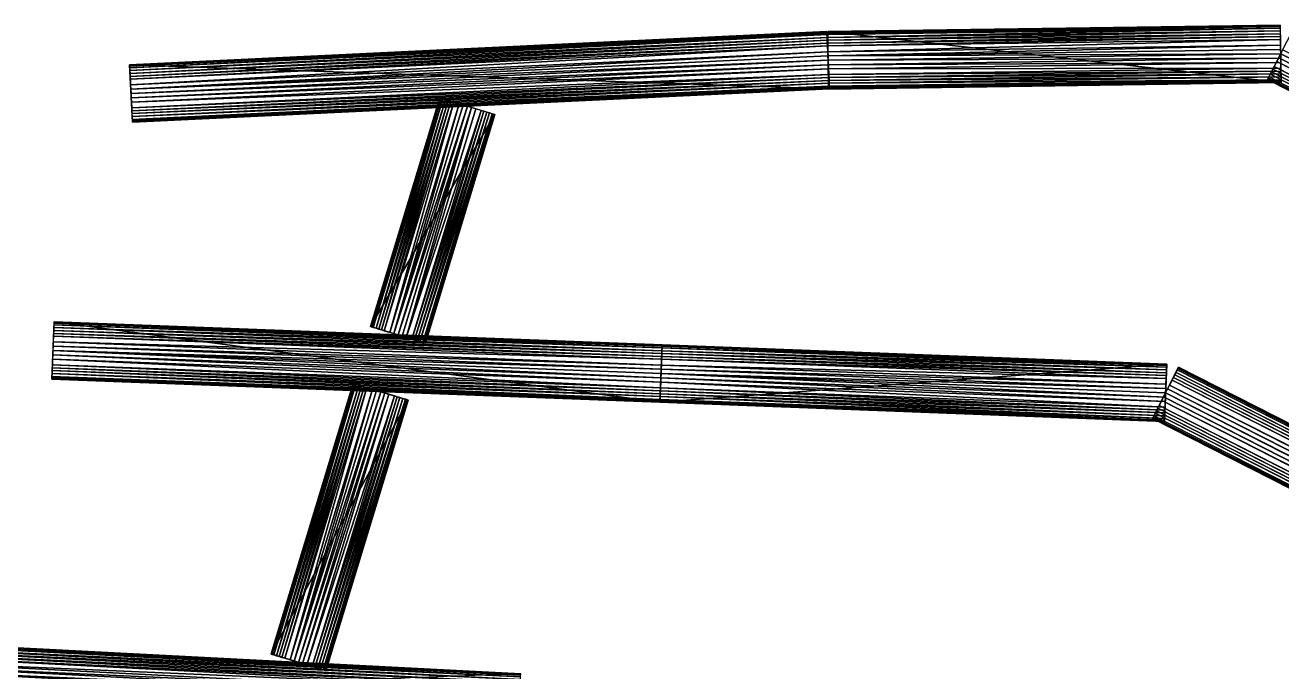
# Model space of a CAD drawing. Header units: metres. Extents: x 13603 to 14134, y -24468 to -24240.
# Drawn here: x 13689.4 to 13816.4, y -24305 to -24239.7 of the extents above; entities that cross this region are included whole.
import ezdxf

# ---------------------------------------------------------------- set-up
doc = ezdxf.new("R2010")
doc.units = ezdxf.units.M

msp = doc.modelspace()

# ---------------------------------------------------------------- linework, layer by layer
at = {"layer": 'L1_L2_201308_VentDevel'}
for points in [[(13699.9863, -24243.6758, 1125.5931), (13770.4258, -24240.3184, 1123.9985), (13699.9863, -24243.6758, 1122.232)], [(13699.9863, -24243.6758, 1125.5931), (13770.4258, -24240.3184, 1127.3596), (13770.4258, -24240.3184, 1123.9985)], [(13699.9863, -24243.6758, 1122.232), (13770.4258, -24240.3184, 1123.9985), (13770.7012, -24246.1113, 1123.9985)], [(13699.9863, -24243.6816, 1125.8731), (13770.4258, -24240.3184, 1127.3596), (13699.9863, -24243.6758, 1125.5931)], [(13699.9863, -24243.6816, 1125.8731), (13770.4258, -24240.3242, 1127.6396), (13770.4258, -24240.3184, 1127.3596)], [(13699.9883, -24243.7344, 1126.4333), (13770.4258, -24240.3242, 1127.6396), (13699.9863, -24243.6816, 1125.8731)], [(13699.9883, -24243.7344, 1126.4333), (13770.4277, -24240.377, 1128.1998), (13770.4258, -24240.3242, 1127.6396)], [(13699.9922, -24243.8145, 1126.7134), (13770.4277, -24240.377, 1128.1998), (13699.9883, -24243.7344, 1126.4333)], [(13699.9922, -24243.8145, 1126.7134), (13770.4316, -24240.457, 1128.4799), (13770.4277, -24240.377, 1128.1998)], [(13770.5225, -24240.3145, 1127.3591), (13816.2549, -24239.6602, 1124.9132), (13770.5225, -24240.3145, 1123.9985)], [(13770.5225, -24240.3145, 1127.3591), (13816.2549, -24239.6602, 1128.2739), (13816.2549, -24239.6602, 1124.9132)], [(13770.5225, -24240.3145, 1123.9985), (13816.2549, -24239.6602, 1124.9132), (13816.3369, -24245.4609, 1124.9132)], [(13770.5225, -24240.3203, 1127.6392), (13816.2549, -24239.6602, 1128.2739), (13770.5225, -24240.3145, 1127.3591)], [(13770.5225, -24240.3203, 1127.6392), (13816.2549, -24239.666, 1128.554), (13816.2549, -24239.6602, 1128.2739)], [(13770.5225, -24240.373, 1128.1993), (13816.2549, -24239.666, 1128.554), (13770.5225, -24240.3203, 1127.6392)], [(13770.5225, -24240.373, 1128.1993), (13816.2549, -24239.7188, 1129.1141), (13816.2549, -24239.666, 1128.554)], [(13770.5244, -24240.4551, 1128.4794), (13816.2549, -24239.7188, 1129.1141), (13770.5225, -24240.373, 1128.1993)], [(13770.5225, -24240.3145, 1123.9985), (13816.3369, -24245.4609, 1124.9132), (13770.6045, -24246.1152, 1123.9985)], [(13770.5244, -24240.4551, 1128.4794), (13816.2568, -24239.8008, 1129.3941), (13816.2549, -24239.7188, 1129.1141)], [(13770.5264, -24240.6055, 1128.7594), (13816.2568, -24239.8008, 1129.3941), (13770.5244, -24240.4551, 1128.4794)], [(13770.5264, -24240.6055, 1128.7594), (13816.2588, -24239.9512, 1129.6741), (13816.2568, -24239.8008, 1129.3941)], [(13770.5303, -24240.8945, 1129.0395), (13816.2588, -24239.9512, 1129.6741), (13770.5264, -24240.6055, 1128.7594)], [(13770.5303, -24240.8945, 1129.0395), (13816.2627, -24240.2402, 1129.9542), (13816.2588, -24239.9512, 1129.6741)], [(13770.5342, -24241.1855, 1129.1963), (13816.2627, -24240.2402, 1129.9542), (13770.5303, -24240.8945, 1129.0395)], [(13770.5342, -24241.1855, 1129.1963), (13816.2666, -24240.5312, 1130.111), (13816.2627, -24240.2402, 1129.9542)], [(13817.6104, -24239.9746, 1124.9132), (14074.375, -24370.5156, 1134.5146), (13814.9814, -24245.1465, 1124.9132)], [(13700, -24243.9648, 1126.9935), (13770.4316, -24240.457, 1128.4799), (13699.9922, -24243.8145, 1126.7134)], [(13700, -24243.9648, 1126.9935), (13770.4395, -24240.6074, 1128.7599), (13770.4316, -24240.457, 1128.4799)], [(13700.0137, -24244.2559, 1127.2736), (13770.4395, -24240.6074, 1128.7599), (13700, -24243.9648, 1126.9935)], [(13700.0137, -24244.2559, 1127.2736), (13770.4531, -24240.8984, 1129.04), (13770.4395, -24240.6074, 1128.7599)], [(13700.0273, -24244.5449, 1127.4304), (13770.4531, -24240.8984, 1129.04), (13700.0137, -24244.2559, 1127.2736)], [(13700.0273, -24244.5449, 1127.4304), (13770.4668, -24241.1875, 1129.1969), (13770.4531, -24240.8984, 1129.04)], [(13700.041, -24244.834, 1127.5536), (13770.4668, -24241.1875, 1129.1969), (13700.0273, -24244.5449, 1127.4304)], [(13700.041, -24244.834, 1127.5536), (13770.4805, -24241.4766, 1129.3201), (13770.4668, -24241.1875, 1129.1969)], [(13700.0547, -24245.123, 1127.6433), (13770.4805, -24241.4766, 1129.3201), (13700.041, -24244.834, 1127.5536)], [(13700.0547, -24245.123, 1127.6433), (13770.4941, -24241.7656, 1129.4098), (13770.4805, -24241.4766, 1129.3201)], [(13770.5391, -24241.4746, 1129.3195), (13816.2666, -24240.5312, 1130.111), (13770.5342, -24241.1855, 1129.1963)], [(13770.5391, -24241.4746, 1129.3195), (13816.2715, -24240.8203, 1130.2343), (13816.2666, -24240.5312, 1130.111)], [(13770.543, -24241.7656, 1129.4092), (13816.2715, -24240.8203, 1130.2343), (13770.5391, -24241.4746, 1129.3195)], [(13770.543, -24241.7656, 1129.4092), (13816.2754, -24241.1113, 1130.3239), (13816.2715, -24240.8203, 1130.2343)], [(13770.5508, -24242.3457, 1129.538), (13816.2754, -24241.1113, 1130.3239), (13770.543, -24241.7656, 1129.4092)], [(13770.5508, -24242.3457, 1129.538), (13816.2832, -24241.6914, 1130.4527), (13816.2754, -24241.1113, 1130.3239)], [(13770.5576, -24242.7734, 1129.5828), (13816.2832, -24241.6914, 1130.4527), (13770.5508, -24242.3457, 1129.538)], [(13770.5576, -24242.7734, 1129.5828), (13816.29, -24242.1191, 1130.4975), (13816.2832, -24241.6914, 1130.4527)], [(13700.083, -24245.7031, 1127.7722), (13770.4941, -24241.7656, 1129.4098), (13700.0547, -24245.123, 1127.6433)], [(13700.083, -24245.7031, 1127.7722), (13770.5225, -24242.3457, 1129.5386), (13770.4941, -24241.7656, 1129.4098)], [(13700.1035, -24246.1328, 1127.817), (13770.5225, -24242.3457, 1129.5386), (13700.083, -24245.7031, 1127.7722)], [(13700.1035, -24246.1328, 1127.817), (13770.543, -24242.7754, 1129.5834), (13770.5225, -24242.3457, 1129.5386)], [(13700.1035, -24246.1328, 1127.817), (13770.5635, -24243.2148, 1129.6002), (13770.543, -24242.7754, 1129.5834)], [(13770.5576, -24242.7734, 1129.5828), (13816.2959, -24242.5605, 1130.5143), (13816.29, -24242.1191, 1130.4975)], [(13770.5635, -24243.2148, 1129.6002), (13816.2959, -24242.5605, 1130.5143), (13770.5576, -24242.7734, 1129.5828)], [(13770.5635, -24243.2148, 1129.6002), (13816.3018, -24243.002, 1130.4975), (13816.2959, -24242.5605, 1130.5143)], [(13815.9014, -24243.3359, 1130.4547), (14072.666, -24373.877, 1140.0562), (13816.0957, -24242.9531, 1130.4995)], [(13816.0957, -24242.9531, 1130.4995), (14072.8604, -24373.4941, 1140.101), (13816.2959, -24242.5605, 1130.5163)], [(13816.0957, -24242.9531, 1130.4995), (14072.666, -24373.877, 1140.0562), (14072.8604, -24373.4941, 1140.101)], [(13816.2959, -24242.5605, 1130.5163), (14073.2607, -24372.709, 1140.101), (13816.4961, -24242.168, 1130.4995)], [(13816.2959, -24242.5605, 1130.5163), (14072.8604, -24373.4941, 1140.101), (14073.0605, -24373.1016, 1140.1177)], [(13816.2959, -24242.5605, 1130.5163), (14073.0605, -24373.1016, 1140.1177), (14073.2607, -24372.709, 1140.101)], [(13699.9863, -24243.6758, 1122.232), (13770.7012, -24246.1113, 1123.9985), (13700.2617, -24249.4688, 1122.232)], [(13700.124, -24246.5723, 1127.8337), (13770.5635, -24243.2148, 1129.6002), (13700.1035, -24246.1328, 1127.817)], [(13700.124, -24246.5723, 1127.8337), (13770.584, -24243.6543, 1129.5834), (13770.5635, -24243.2148, 1129.6002)], [(13700.1445, -24247.0117, 1127.817), (13770.584, -24243.6543, 1129.5834), (13700.124, -24246.5723, 1127.8337)], [(13700.1445, -24247.0117, 1127.817), (13770.6045, -24244.084, 1129.5386), (13770.584, -24243.6543, 1129.5834)], [(13700.165, -24247.4414, 1127.7722), (13770.6045, -24244.084, 1129.5386), (13700.1445, -24247.0117, 1127.817)], [(13700.165, -24247.4414, 1127.7722), (13770.6328, -24244.6641, 1129.4098), (13770.6045, -24244.084, 1129.5386)], [(13770.5693, -24243.6562, 1129.5828), (13816.3018, -24243.002, 1130.4975), (13770.5635, -24243.2148, 1129.6002)], [(13770.5693, -24243.6562, 1129.5828), (13816.3086, -24243.4297, 1130.4527), (13816.3018, -24243.002, 1130.4975)], [(13770.5762, -24244.084, 1129.538), (13816.3086, -24243.4297, 1130.4527), (13770.5693, -24243.6562, 1129.5828)], [(13770.5762, -24244.084, 1129.538), (13816.3164, -24244.0098, 1130.3239), (13816.3086, -24243.4297, 1130.4527)], [(13770.584, -24244.6641, 1129.4092), (13816.3164, -24244.0098, 1130.3239), (13770.5762, -24244.084, 1129.538)], [(13770.584, -24244.6641, 1129.4092), (13816.3203, -24244.3008, 1130.2343), (13816.3164, -24244.0098, 1130.3239)], [(13815.376, -24244.3691, 1130.1129), (14072.1406, -24374.9102, 1139.7144), (13815.5078, -24244.1113, 1130.2361)], [(13815.5078, -24244.1113, 1130.2361), (14072.2725, -24374.6523, 1139.8376), (13815.6387, -24243.8535, 1130.3258)], [(13815.5078, -24244.1113, 1130.2361), (14072.1406, -24374.9102, 1139.7144), (14072.2725, -24374.6523, 1139.8376)], [(13815.6387, -24243.8535, 1130.3258), (14072.4033, -24374.3945, 1139.9272), (13815.9014, -24243.3359, 1130.4547)], [(13815.6387, -24243.8535, 1130.3258), (14072.2725, -24374.6523, 1139.8376), (14072.4033, -24374.3945, 1139.9272)], [(13815.9014, -24243.3359, 1130.4547), (14072.4033, -24374.3945, 1139.9272), (14072.666, -24373.877, 1140.0562)], [(13700.1934, -24248.0215, 1127.6433), (13770.6328, -24244.6641, 1129.4098), (13700.165, -24247.4414, 1127.7722)], [(13700.1934, -24248.0215, 1127.6433), (13770.6465, -24244.9531, 1129.3201), (13770.6328, -24244.6641, 1129.4098)], [(13700.207, -24248.3105, 1127.5536), (13770.6465, -24244.9531, 1129.3201), (13700.1934, -24248.0215, 1127.6433)], [(13700.207, -24248.3105, 1127.5536), (13770.6602, -24245.2422, 1129.1969), (13770.6465, -24244.9531, 1129.3201)], [(13700.2207, -24248.5996, 1127.4304), (13770.6602, -24245.2422, 1129.1969), (13700.207, -24248.3105, 1127.5536)], [(13700.2207, -24248.5996, 1127.4304), (13770.6738, -24245.5312, 1129.04), (13770.6602, -24245.2422, 1129.1969)], [(13770.5879, -24244.9551, 1129.3195), (13816.3203, -24244.3008, 1130.2343), (13770.584, -24244.6641, 1129.4092)], [(13770.5879, -24244.9551, 1129.3195), (13816.3252, -24244.5898, 1130.111), (13816.3203, -24244.3008, 1130.2343)], [(13770.5928, -24245.2441, 1129.1963), (13816.3252, -24244.5898, 1130.111), (13770.5879, -24244.9551, 1129.3195)], [(13770.5928, -24245.2441, 1129.1963), (13816.3291, -24244.8809, 1129.9542), (13816.3252, -24244.5898, 1130.111)], [(13770.5967, -24245.5352, 1129.0395), (13816.3291, -24244.8809, 1129.9542), (13770.5928, -24245.2441, 1129.1963)], [(13770.5967, -24245.5352, 1129.0395), (13816.333, -24245.1699, 1129.6741), (13816.3291, -24244.8809, 1129.9542)], [(13770.6006, -24245.8242, 1128.7594), (13816.333, -24245.1699, 1129.6741), (13770.5967, -24245.5352, 1129.0395)], [(13770.6006, -24245.8242, 1128.7594), (13816.335, -24245.3203, 1129.3941), (13816.333, -24245.1699, 1129.6741)], [(13770.6025, -24245.9746, 1128.4794), (13816.335, -24245.3203, 1129.3941), (13770.6006, -24245.8242, 1128.7594)], [(13770.6025, -24245.9746, 1128.4794), (13816.3369, -24245.4023, 1129.1141), (13816.335, -24245.3203, 1129.3941)], [(13770.6045, -24246.0566, 1128.1993), (13816.3369, -24245.4023, 1129.1141), (13770.6025, -24245.9746, 1128.4794)], [(13770.6045, -24246.0566, 1128.1993), (13816.3369, -24245.4551, 1128.554), (13816.3369, -24245.4023, 1129.1141)], [(13770.6045, -24246.1094, 1127.6392), (13816.3369, -24245.4609, 1128.2739), (13816.3369, -24245.4551, 1128.554)], [(13770.6045, -24246.1094, 1127.6392), (13816.3369, -24245.4551, 1128.554), (13770.6045, -24246.0566, 1128.1993)], [(13770.6045, -24246.1152, 1123.9985), (13816.3369, -24245.4609, 1124.9132), (13770.6045, -24246.1152, 1127.3591)], [(13770.6045, -24246.1152, 1127.3591), (13816.3369, -24245.4609, 1124.9132), (13816.3369, -24245.4609, 1128.2739)], [(13770.6045, -24246.1152, 1127.3591), (13816.3369, -24245.4609, 1128.2739), (13770.6045, -24246.1094, 1127.6392)], [(13814.9814, -24245.1465, 1128.2751), (14071.7461, -24375.6875, 1137.8765), (13814.9844, -24245.1406, 1128.5552)], [(13814.9814, -24245.1465, 1124.9132), (14074.375, -24370.5156, 1134.5146), (14071.7461, -24375.6875, 1134.5146)], [(13814.9814, -24245.1465, 1124.9132), (14071.7461, -24375.6875, 1134.5146), (13814.9814, -24245.1465, 1128.2751)], [(13814.9814, -24245.1465, 1128.2751), (14071.7461, -24375.6875, 1134.5146), (14071.7461, -24375.6875, 1137.8765)], [(13814.9844, -24245.1406, 1128.5552), (14071.749, -24375.6816, 1138.1567), (13815.0078, -24245.0938, 1129.1155)], [(13814.9844, -24245.1406, 1128.5552), (14071.7461, -24375.6875, 1137.8765), (14071.749, -24375.6816, 1138.1567)], [(13815.0078, -24245.0938, 1129.1155), (14071.7725, -24375.6348, 1138.717), (13815.0449, -24245.0215, 1129.3957)], [(13815.0078, -24245.0938, 1129.1155), (14071.749, -24375.6816, 1138.1567), (14071.7725, -24375.6348, 1138.717)], [(13815.0449, -24245.0215, 1129.3957), (14071.8096, -24375.5625, 1138.9971), (13815.1133, -24244.8867, 1129.6758)], [(13815.0449, -24245.0215, 1129.3957), (14071.7725, -24375.6348, 1138.717), (14071.8096, -24375.5625, 1138.9971)], [(13815.1133, -24244.8867, 1129.6758), (14071.8779, -24375.4277, 1139.2773), (13815.2441, -24244.6289, 1129.956)], [(13815.1133, -24244.8867, 1129.6758), (14071.8096, -24375.5625, 1138.9971), (14071.8779, -24375.4277, 1139.2773)], [(13815.2441, -24244.6289, 1129.956), (14072.0088, -24375.1699, 1139.5574), (13815.376, -24244.3691, 1130.1129)], [(13815.2441, -24244.6289, 1129.956), (14071.8779, -24375.4277, 1139.2773), (14072.0088, -24375.1699, 1139.5574)], [(13815.376, -24244.3691, 1130.1129), (14072.0088, -24375.1699, 1139.5574), (14072.1406, -24374.9102, 1139.7144)], [(13700.2344, -24248.8887, 1127.2736), (13770.6738, -24245.5312, 1129.04), (13700.2207, -24248.5996, 1127.4304)], [(13700.2344, -24248.8887, 1127.2736), (13770.6875, -24245.8223, 1128.7599), (13770.6738, -24245.5312, 1129.04)], [(13700.248, -24249.1797, 1126.9935), (13770.6875, -24245.8223, 1128.7599), (13700.2344, -24248.8887, 1127.2736)], [(13700.248, -24249.1797, 1126.9935), (13770.6953, -24245.9727, 1128.4799), (13770.6875, -24245.8223, 1128.7599)], [(13700.2559, -24249.3301, 1126.7134), (13770.6953, -24245.9727, 1128.4799), (13700.248, -24249.1797, 1126.9935)], [(13700.2559, -24249.3301, 1126.7134), (13770.6992, -24246.0527, 1128.1998), (13770.6953, -24245.9727, 1128.4799)], [(13700.2598, -24249.4102, 1126.4333), (13770.6992, -24246.0527, 1128.1998), (13700.2559, -24249.3301, 1126.7134)], [(13700.2598, -24249.4102, 1126.4333), (13770.7012, -24246.1055, 1127.6396), (13770.6992, -24246.0527, 1128.1998)], [(13700.2617, -24249.4629, 1125.8731), (13770.7012, -24246.1055, 1127.6396), (13700.2598, -24249.4102, 1126.4333)], [(13700.2617, -24249.4629, 1125.8731), (13770.7012, -24246.1113, 1127.3596), (13770.7012, -24246.1055, 1127.6396)], [(13700.2617, -24249.4688, 1122.232), (13770.7012, -24246.1113, 1123.9985), (13700.2617, -24249.4688, 1125.5931)], [(13700.2617, -24249.4688, 1125.5931), (13770.7012, -24246.1113, 1123.9985), (13770.7012, -24246.1113, 1127.3596)], [(13700.2617, -24249.4688, 1125.5931), (13770.7012, -24246.1113, 1127.3596), (13700.2617, -24249.4629, 1125.8731)], [(13724.3271, -24270.1133, 1126.2348), (13731.3447, -24247.0117, 1123.0811), (13724.3271, -24270.1133, 1122.8747)], [(13724.3271, -24270.1133, 1126.2348), (13731.3447, -24247.0117, 1126.4412), (13731.3447, -24247.0117, 1123.0811)], [(13724.3271, -24270.1133, 1122.8747), (13731.3447, -24247.0117, 1123.0811), (13736.8936, -24248.6992, 1123.0811)], [(13724.332, -24270.1152, 1126.5148), (13731.3447, -24247.0117, 1126.4412), (13724.3271, -24270.1133, 1126.2348)], [(13724.332, -24270.1152, 1126.5148), (13731.3496, -24247.0137, 1126.7213), (13731.3447, -24247.0117, 1126.4412)], [(13724.3818, -24270.1309, 1127.0748), (13731.3496, -24247.0137, 1126.7213), (13724.332, -24270.1152, 1126.5148)], [(13724.3818, -24270.1309, 1127.0748), (13731.3994, -24247.0293, 1127.2812), (13731.3496, -24247.0137, 1126.7213)], [(13724.46, -24270.1543, 1127.3549), (13731.3994, -24247.0293, 1127.2812), (13724.3818, -24270.1309, 1127.0748)], [(13724.46, -24270.1543, 1127.3549), (13731.4775, -24247.0527, 1127.5613), (13731.3994, -24247.0293, 1127.2812)], [(13724.6045, -24270.1992, 1127.6349), (13731.4775, -24247.0527, 1127.5613), (13724.46, -24270.1543, 1127.3549)], [(13724.6045, -24270.1992, 1127.6349), (13731.6221, -24247.0977, 1127.8413), (13731.4775, -24247.0527, 1127.5613)], [(13724.8818, -24270.2832, 1127.9149), (13731.6221, -24247.0977, 1127.8413), (13724.6045, -24270.1992, 1127.6349)], [(13724.8818, -24270.2832, 1127.9149), (13731.8994, -24247.1816, 1128.1213), (13731.6221, -24247.0977, 1127.8413)], [(13725.1592, -24270.3672, 1128.0717), (13731.8994, -24247.1816, 1128.1213), (13724.8818, -24270.2832, 1127.9149)], [(13725.1592, -24270.3672, 1128.0717), (13732.1768, -24247.2656, 1128.2781), (13731.8994, -24247.1816, 1128.1213)], [(13725.4365, -24270.4512, 1128.1949), (13732.1768, -24247.2656, 1128.2781), (13725.1592, -24270.3672, 1128.0717)], [(13725.4365, -24270.4512, 1128.1949), (13732.4541, -24247.3496, 1128.4013), (13732.1768, -24247.2656, 1128.2781)], [(13725.7139, -24270.5352, 1128.2845), (13732.4541, -24247.3496, 1128.4013), (13725.4365, -24270.4512, 1128.1949)], [(13725.7139, -24270.5352, 1128.2845), (13732.7314, -24247.4336, 1128.4909), (13732.4541, -24247.3496, 1128.4013)], [(13726.2695, -24270.7051, 1128.4133), (13732.7314, -24247.4336, 1128.4909), (13725.7139, -24270.5352, 1128.2845)], [(13726.2695, -24270.7051, 1128.4133), (13733.2871, -24247.6035, 1128.6197), (13732.7314, -24247.4336, 1128.4909)], [(13726.6797, -24270.8281, 1128.4581), (13733.2871, -24247.6035, 1128.6197), (13726.2695, -24270.7051, 1128.4133)], [(13726.6797, -24270.8281, 1128.4581), (13733.6973, -24247.7266, 1128.6645), (13733.2871, -24247.6035, 1128.6197)], [(13726.6797, -24270.8281, 1128.4581), (13734.1191, -24247.8555, 1128.6813), (13733.6973, -24247.7266, 1128.6645)], [(13727.1016, -24270.957, 1128.4749), (13734.1191, -24247.8555, 1128.6813), (13726.6797, -24270.8281, 1128.4581)], [(13727.1016, -24270.957, 1128.4749), (13734.541, -24247.9844, 1128.6645), (13734.1191, -24247.8555, 1128.6813)], [(13727.5234, -24271.0859, 1128.4581), (13734.541, -24247.9844, 1128.6645), (13727.1016, -24270.957, 1128.4749)], [(13727.9336, -24271.209, 1128.4133), (13734.541, -24247.9844, 1128.6645), (13727.5234, -24271.0859, 1128.4581)], [(13727.9336, -24271.209, 1128.4133), (13734.9512, -24248.1074, 1128.6197), (13734.541, -24247.9844, 1128.6645)], [(13724.3271, -24270.1133, 1122.8747), (13736.8936, -24248.6992, 1123.0811), (13729.876, -24271.8008, 1122.8747)], [(13727.9336, -24271.209, 1128.4133), (13735.5068, -24248.2773, 1128.4909), (13734.9512, -24248.1074, 1128.6197)], [(13728.4893, -24271.3789, 1128.2845), (13735.5068, -24248.2773, 1128.4909), (13727.9336, -24271.209, 1128.4133)], [(13728.4893, -24271.3789, 1128.2845), (13735.7842, -24248.3613, 1128.4013), (13735.5068, -24248.2773, 1128.4909)], [(13728.7666, -24271.4629, 1128.1949), (13735.7842, -24248.3613, 1128.4013), (13728.4893, -24271.3789, 1128.2845)], [(13728.7666, -24271.4629, 1128.1949), (13736.0615, -24248.4453, 1128.2781), (13735.7842, -24248.3613, 1128.4013)], [(13729.0439, -24271.5469, 1128.0717), (13736.0615, -24248.4453, 1128.2781), (13728.7666, -24271.4629, 1128.1949)], [(13729.0439, -24271.5469, 1128.0717), (13736.3389, -24248.5293, 1128.1213), (13736.0615, -24248.4453, 1128.2781)], [(13729.3213, -24271.6309, 1127.9149), (13736.3389, -24248.5293, 1128.1213), (13729.0439, -24271.5469, 1128.0717)], [(13729.3213, -24271.6309, 1127.9149), (13736.6162, -24248.6133, 1127.8413), (13736.3389, -24248.5293, 1128.1213)], [(13729.5986, -24271.7148, 1127.6349), (13736.6162, -24248.6133, 1127.8413), (13729.3213, -24271.6309, 1127.9149)], [(13729.5986, -24271.7148, 1127.6349), (13736.7607, -24248.6582, 1127.5613), (13736.6162, -24248.6133, 1127.8413)], [(13729.7432, -24271.7598, 1127.3549), (13736.7607, -24248.6582, 1127.5613), (13729.5986, -24271.7148, 1127.6349)], [(13729.7432, -24271.7598, 1127.3549), (13736.8389, -24248.6816, 1127.2812), (13736.7607, -24248.6582, 1127.5613)], [(13729.8213, -24271.7832, 1127.0748), (13736.8389, -24248.6816, 1127.2812), (13729.7432, -24271.7598, 1127.3549)], [(13729.8213, -24271.7832, 1127.0748), (13736.8887, -24248.6973, 1126.7213), (13736.8389, -24248.6816, 1127.2812)], [(13729.8711, -24271.7988, 1126.5148), (13736.8887, -24248.6973, 1126.7213), (13729.8213, -24271.7832, 1127.0748)], [(13729.8711, -24271.7988, 1126.5148), (13736.8936, -24248.6992, 1126.4412), (13736.8887, -24248.6973, 1126.7213)], [(13729.876, -24271.8008, 1126.2348), (13736.8936, -24248.6992, 1126.4412), (13729.8711, -24271.7988, 1126.5148)], [(13729.876, -24271.8008, 1122.8747), (13736.8936, -24248.6992, 1123.0811), (13729.876, -24271.8008, 1126.2348)], [(13729.876, -24271.8008, 1126.2348), (13736.8936, -24248.6992, 1123.0811), (13736.8936, -24248.6992, 1126.4412)], [(13692.3428, -24269.6387, 1122.055), (13753.5703, -24277.7676, 1123.5042), (13692.1221, -24275.4355, 1122.055)], [(13692.3398, -24269.6973, 1126.2562), (13753.791, -24271.9766, 1127.145), (13692.3418, -24269.6445, 1125.696)], [(13692.3418, -24269.6445, 1125.696), (13753.791, -24271.9707, 1126.8649), (13692.3428, -24269.6387, 1125.416)], [(13692.3418, -24269.6445, 1125.696), (13753.791, -24271.9766, 1127.145), (13753.791, -24271.9707, 1126.8649)], [(13692.3428, -24269.6387, 1125.416), (13753.791, -24271.9707, 1123.5042), (13692.3428, -24269.6387, 1122.055)], [(13692.3428, -24269.6387, 1125.416), (13753.791, -24271.9707, 1126.8649), (13753.791, -24271.9707, 1123.5042)], [(13692.3428, -24269.6387, 1122.055), (13753.791, -24271.9707, 1123.5042), (13753.5703, -24277.7676, 1123.5042)], [(13692.2871, -24271.0879, 1127.4661), (13753.7471, -24273.1309, 1128.8253), (13692.2988, -24270.7988, 1127.3765)], [(13692.2988, -24270.7988, 1127.3765), (13753.7578, -24272.8398, 1128.702), (13692.3096, -24270.5078, 1127.2532)], [(13692.2988, -24270.7988, 1127.3765), (13753.7471, -24273.1309, 1128.8253), (13753.7578, -24272.8398, 1128.702)], [(13692.3096, -24270.5078, 1127.2532), (13753.7686, -24272.5508, 1128.5452), (13692.3203, -24270.2188, 1127.0964)], [(13692.3096, -24270.5078, 1127.2532), (13753.7578, -24272.8398, 1128.702), (13753.7686, -24272.5508, 1128.5452)], [(13692.3203, -24270.2188, 1127.0964), (13753.7803, -24272.2617, 1128.2651), (13692.3311, -24269.9297, 1126.8163)], [(13692.3203, -24270.2188, 1127.0964), (13753.7686, -24272.5508, 1128.5452), (13753.7803, -24272.2617, 1128.2651)], [(13692.3311, -24269.9297, 1126.8163), (13753.7861, -24272.1094, 1127.9851), (13692.3369, -24269.7773, 1126.5363)], [(13692.3311, -24269.9297, 1126.8163), (13753.7803, -24272.2617, 1128.2651), (13753.7861, -24272.1094, 1127.9851)], [(13692.3369, -24269.7773, 1126.5363), (13753.7891, -24272.0293, 1127.7051), (13692.3398, -24269.6973, 1126.2562)], [(13692.3369, -24269.7773, 1126.5363), (13753.7861, -24272.1094, 1127.9851), (13753.7891, -24272.0293, 1127.7051)], [(13692.3398, -24269.6973, 1126.2562), (13753.7891, -24272.0293, 1127.7051), (13753.791, -24271.9766, 1127.145)], [(13692.2324, -24272.5371, 1127.6566), (13753.6973, -24274.4277, 1129.0885), (13692.249, -24272.0957, 1127.6398)], [(13692.249, -24272.0957, 1127.6398), (13753.7139, -24274, 1129.0437), (13692.2656, -24271.668, 1127.5949)], [(13692.249, -24272.0957, 1127.6398), (13753.6973, -24274.4277, 1129.0885), (13753.7139, -24274, 1129.0437)], [(13692.2656, -24271.668, 1127.5949), (13753.7354, -24273.4199, 1128.9149), (13692.2871, -24271.0879, 1127.4661)], [(13692.2656, -24271.668, 1127.5949), (13753.7139, -24274, 1129.0437), (13753.7354, -24273.4199, 1128.9149)], [(13692.2871, -24271.0879, 1127.4661), (13753.7354, -24273.4199, 1128.9149), (13753.7471, -24273.1309, 1128.8253)], [(13753.791, -24271.9707, 1123.5042), (13804.7783, -24273.9121, 1124.5247), (13753.5703, -24277.7676, 1123.5042)], [(13753.7803, -24272.2617, 1128.2651), (13804.7734, -24274.0508, 1129.0056), (13753.7861, -24272.1094, 1127.9851)], [(13753.7861, -24272.1094, 1127.9851), (13804.7764, -24273.9707, 1128.7256), (13753.7891, -24272.0293, 1127.7051)], [(13753.7861, -24272.1094, 1127.9851), (13804.7734, -24274.0508, 1129.0056), (13804.7764, -24273.9707, 1128.7256)], [(13753.7891, -24272.0293, 1127.7051), (13804.7783, -24273.918, 1128.1655), (13753.791, -24271.9766, 1127.145)], [(13753.7891, -24272.0293, 1127.7051), (13804.7764, -24273.9707, 1128.7256), (13804.7783, -24273.918, 1128.1655)], [(13753.791, -24271.9707, 1126.8649), (13804.7783, -24273.9121, 1124.5247), (13753.791, -24271.9707, 1123.5042)], [(13753.791, -24271.9707, 1126.8649), (13804.7783, -24273.9121, 1127.8854), (13804.7783, -24273.9121, 1124.5247)], [(13753.791, -24271.9766, 1127.145), (13804.7783, -24273.9121, 1127.8854), (13753.791, -24271.9707, 1126.8649)], [(13753.791, -24271.9766, 1127.145), (13804.7783, -24273.918, 1128.1655), (13804.7783, -24273.9121, 1127.8854)], [(13692.1777, -24273.9863, 1127.4661), (13753.626, -24276.3184, 1128.9149), (13692.1992, -24273.4062, 1127.5949)], [(13692.1992, -24273.4062, 1127.5949), (13753.6475, -24275.7383, 1129.0437), (13692.2158, -24272.9785, 1127.6398)], [(13692.1992, -24273.4062, 1127.5949), (13753.626, -24276.3184, 1128.9149), (13753.6475, -24275.7383, 1129.0437)], [(13692.2158, -24272.9785, 1127.6398), (13753.6641, -24275.3105, 1129.0885), (13692.2324, -24272.5371, 1127.6566)], [(13692.2158, -24272.9785, 1127.6398), (13753.6475, -24275.7383, 1129.0437), (13753.6641, -24275.3105, 1129.0885)], [(13692.2324, -24272.5371, 1127.6566), (13753.6641, -24275.3105, 1129.0885), (13753.6807, -24274.8691, 1129.1053)], [(13692.2324, -24272.5371, 1127.6566), (13753.6807, -24274.8691, 1129.1053), (13753.6973, -24274.4277, 1129.0885)], [(13753.7139, -24274, 1129.0437), (13804.7227, -24275.3613, 1129.9354), (13753.7354, -24273.4199, 1128.9149)], [(13753.7354, -24273.4199, 1128.9149), (13804.7344, -24275.0723, 1129.8458), (13753.7471, -24273.1309, 1128.8253)], [(13753.7354, -24273.4199, 1128.9149), (13804.7227, -24275.3613, 1129.9354), (13804.7344, -24275.0723, 1129.8458)], [(13753.7471, -24273.1309, 1128.8253), (13804.7451, -24274.7812, 1129.7225), (13753.7578, -24272.8398, 1128.702)], [(13753.7471, -24273.1309, 1128.8253), (13804.7344, -24275.0723, 1129.8458), (13804.7451, -24274.7812, 1129.7225)], [(13753.7578, -24272.8398, 1128.702), (13804.7559, -24274.4922, 1129.5657), (13753.7686, -24272.5508, 1128.5452)], [(13753.7578, -24272.8398, 1128.702), (13804.7451, -24274.7812, 1129.7225), (13804.7559, -24274.4922, 1129.5657)], [(13753.7686, -24272.5508, 1128.5452), (13804.7676, -24274.2031, 1129.2856), (13753.7803, -24272.2617, 1128.2651)], [(13753.7686, -24272.5508, 1128.5452), (13804.7559, -24274.4922, 1129.5657), (13804.7676, -24274.2031, 1129.2856)], [(13753.7803, -24272.2617, 1128.2651), (13804.7676, -24274.2031, 1129.2856), (13804.7734, -24274.0508, 1129.0056)], [(13692.1445, -24274.8555, 1127.0964), (13753.5928, -24277.1875, 1128.5452), (13692.1553, -24274.5664, 1127.2532)], [(13692.1553, -24274.5664, 1127.2532), (13753.6035, -24276.8984, 1128.702), (13692.166, -24274.2754, 1127.3765)], [(13692.1553, -24274.5664, 1127.2532), (13753.5928, -24277.1875, 1128.5452), (13753.6035, -24276.8984, 1128.702)], [(13692.166, -24274.2754, 1127.3765), (13753.6143, -24276.6074, 1128.8253), (13692.1777, -24273.9863, 1127.4661)], [(13692.166, -24274.2754, 1127.3765), (13753.6035, -24276.8984, 1128.702), (13753.6143, -24276.6074, 1128.8253)], [(13692.1777, -24273.9863, 1127.4661), (13753.6143, -24276.6074, 1128.8253), (13753.626, -24276.3184, 1128.9149)], [(13753.5703, -24277.7676, 1123.5042), (13804.7783, -24273.9121, 1124.5247), (13804.5576, -24279.709, 1124.5247)], [(13753.6807, -24274.8691, 1129.1053), (13804.6846, -24276.3691, 1130.109), (13753.6973, -24274.4277, 1129.0885)], [(13753.6973, -24274.4277, 1129.0885), (13804.7012, -24275.9414, 1130.0642), (13753.7139, -24274, 1129.0437)], [(13753.6973, -24274.4277, 1129.0885), (13804.6846, -24276.3691, 1130.109), (13804.7012, -24275.9414, 1130.0642)], [(13753.7139, -24274, 1129.0437), (13804.7012, -24275.9414, 1130.0642), (13804.7227, -24275.3613, 1129.9354)], [(13805.9824, -24274.2246, 1124.5247), (14123.5234, -24435.6641, 1136.3988), (13803.3535, -24279.3965, 1124.5247)], [(13805.7197, -24274.7422, 1129.5675), (14123.3916, -24435.9238, 1141.1614), (13805.8506, -24274.4844, 1129.2874)], [(13805.8506, -24274.4844, 1129.2874), (14123.46, -24435.7891, 1140.8813), (13805.9189, -24274.3496, 1129.0072)], [(13805.8506, -24274.4844, 1129.2874), (14123.3916, -24435.9238, 1141.1614), (14123.46, -24435.7891, 1140.8813)], [(13805.9189, -24274.3496, 1129.0072), (14123.4971, -24435.7168, 1140.6011), (13805.9561, -24274.2773, 1128.7271)], [(13805.9189, -24274.3496, 1129.0072), (14123.46, -24435.7891, 1140.8813), (14123.4971, -24435.7168, 1140.6011)], [(13805.9561, -24274.2773, 1128.7271), (14123.5205, -24435.6699, 1140.0408), (13805.9795, -24274.2305, 1128.1667)], [(13805.9561, -24274.2773, 1128.7271), (14123.4971, -24435.7168, 1140.6011), (14123.5205, -24435.6699, 1140.0408)], [(13805.9795, -24274.2305, 1128.1667), (14123.5234, -24435.6641, 1139.7607), (13805.9824, -24274.2246, 1127.8866)], [(13805.9795, -24274.2305, 1128.1667), (14123.5205, -24435.6699, 1140.0408), (14123.5234, -24435.6641, 1139.7607)], [(13805.9824, -24274.2246, 1127.8866), (14123.5234, -24435.6641, 1136.3988), (13805.9824, -24274.2246, 1124.5247)], [(13805.9824, -24274.2246, 1127.8866), (14123.5234, -24435.6641, 1139.7607), (14123.5234, -24435.6641, 1136.3988)], [(13692.1221, -24275.4355, 1125.416), (13753.5703, -24277.7676, 1126.8649), (13692.123, -24275.4297, 1125.696)], [(13692.1221, -24275.4355, 1122.055), (13753.5703, -24277.7676, 1123.5042), (13692.1221, -24275.4355, 1125.416)], [(13692.1221, -24275.4355, 1125.416), (13753.5703, -24277.7676, 1123.5042), (13753.5703, -24277.7676, 1126.8649)], [(13692.123, -24275.4297, 1125.696), (13753.5703, -24277.7617, 1127.145), (13692.125, -24275.377, 1126.2562)], [(13692.123, -24275.4297, 1125.696), (13753.5703, -24277.7676, 1126.8649), (13753.5703, -24277.7617, 1127.145)], [(13692.125, -24275.377, 1126.2562), (13753.5723, -24277.709, 1127.7051), (13692.1279, -24275.2969, 1126.5363)], [(13692.125, -24275.377, 1126.2562), (13753.5703, -24277.7617, 1127.145), (13753.5723, -24277.709, 1127.7051)], [(13692.1279, -24275.2969, 1126.5363), (13753.5752, -24277.6289, 1127.9851), (13692.1338, -24275.1445, 1126.8163)], [(13692.1279, -24275.2969, 1126.5363), (13753.5723, -24277.709, 1127.7051), (13753.5752, -24277.6289, 1127.9851)], [(13692.1338, -24275.1445, 1126.8163), (13753.5811, -24277.4766, 1128.2651), (13692.1445, -24274.8555, 1127.0964)], [(13692.1338, -24275.1445, 1126.8163), (13753.5752, -24277.6289, 1127.9851), (13753.5811, -24277.4766, 1128.2651)], [(13692.1445, -24274.8555, 1127.0964), (13753.5811, -24277.4766, 1128.2651), (13753.5928, -24277.1875, 1128.5452)], [(13714.2686, -24303.1973, 1125.9805), (13722.5801, -24275.8535, 1122.8387), (13714.2686, -24303.1973, 1122.6204)], [(13714.2686, -24303.1973, 1125.9805), (13722.5801, -24275.8535, 1126.1989), (13722.5801, -24275.8535, 1122.8387)], [(13714.2686, -24303.1973, 1122.6204), (13722.5801, -24275.8535, 1122.8387), (13728.1289, -24277.541, 1122.8387)], [(13714.2734, -24303.1992, 1126.2605), (13722.5801, -24275.8535, 1126.1989), (13714.2686, -24303.1973, 1125.9805)], [(13714.2734, -24303.1992, 1126.2605), (13722.585, -24275.8555, 1126.4788), (13722.5801, -24275.8535, 1126.1989)], [(13714.3242, -24303.2148, 1126.8206), (13722.585, -24275.8555, 1126.4788), (13714.2734, -24303.1992, 1126.2605)], [(13714.3242, -24303.2148, 1126.8206), (13722.6357, -24275.8711, 1127.0389), (13722.585, -24275.8555, 1126.4788)], [(13714.4014, -24303.2383, 1127.1005), (13722.6357, -24275.8711, 1127.0389), (13714.3242, -24303.2148, 1126.8206)], [(13714.4014, -24303.2383, 1127.1005), (13722.7129, -24275.8945, 1127.3188), (13722.6357, -24275.8711, 1127.0389)], [(13714.5459, -24303.2812, 1127.3806), (13722.7129, -24275.8945, 1127.3188), (13714.4014, -24303.2383, 1127.1005)], [(13714.5459, -24303.2812, 1127.3806), (13722.8574, -24275.9375, 1127.5989), (13722.7129, -24275.8945, 1127.3188)], [(13714.8232, -24303.3672, 1127.6606), (13722.8574, -24275.9375, 1127.5989), (13714.5459, -24303.2812, 1127.3806)], [(13714.8232, -24303.3672, 1127.6606), (13723.1348, -24276.0234, 1127.8789), (13722.8574, -24275.9375, 1127.5989)], [(13753.626, -24276.3184, 1128.9149), (13804.6133, -24278.2598, 1129.9354), (13753.6475, -24275.7383, 1129.0437)], [(13753.6475, -24275.7383, 1129.0437), (13804.6348, -24277.6797, 1130.0642), (13753.6641, -24275.3105, 1129.0885)], [(13753.6475, -24275.7383, 1129.0437), (13804.6133, -24278.2598, 1129.9354), (13804.6348, -24277.6797, 1130.0642)], [(13753.6641, -24275.3105, 1129.0885), (13804.6514, -24277.252, 1130.109), (13753.6807, -24274.8691, 1129.1053)], [(13753.6641, -24275.3105, 1129.0885), (13804.6348, -24277.6797, 1130.0642), (13804.6514, -24277.252, 1130.109)], [(13753.6807, -24274.8691, 1129.1053), (13804.6514, -24277.252, 1130.109), (13804.668, -24276.8105, 1130.1259)], [(13753.6807, -24274.8691, 1129.1053), (13804.668, -24276.8105, 1130.1259), (13804.6846, -24276.3691, 1130.109)], [(13805.0625, -24276.0352, 1130.0662), (14122.8662, -24436.957, 1141.8114), (13805.3252, -24275.5176, 1129.9373)], [(13805.3252, -24275.5176, 1129.9373), (14122.9971, -24436.6992, 1141.7217), (13805.4561, -24275.2598, 1129.8477)], [(13805.3252, -24275.5176, 1129.9373), (14122.8662, -24436.957, 1141.8114), (14122.9971, -24436.6992, 1141.7217)], [(13805.4561, -24275.2598, 1129.8477), (14123.1289, -24436.4414, 1141.5985), (13805.5879, -24275.002, 1129.7244)], [(13805.4561, -24275.2598, 1129.8477), (14122.9971, -24436.6992, 1141.7217), (14123.1289, -24436.4414, 1141.5985)], [(13805.5879, -24275.002, 1129.7244), (14123.2607, -24436.1816, 1141.4416), (13805.7197, -24274.7422, 1129.5675)], [(13805.5879, -24275.002, 1129.7244), (14123.1289, -24436.4414, 1141.5985), (14123.2607, -24436.1816, 1141.4416)], [(13805.7197, -24274.7422, 1129.5675), (14123.2607, -24436.1816, 1141.4416), (14123.3916, -24435.9238, 1141.1614)], [(13715.1006, -24303.4512, 1127.8174), (13723.1348, -24276.0234, 1127.8789), (13714.8232, -24303.3672, 1127.6606)], [(13715.1006, -24303.4512, 1127.8174), (13723.4121, -24276.1074, 1128.0357), (13723.1348, -24276.0234, 1127.8789)], [(13715.3779, -24303.5352, 1127.9406), (13723.4121, -24276.1074, 1128.0357), (13715.1006, -24303.4512, 1127.8174)], [(13715.3779, -24303.5352, 1127.9406), (13723.6895, -24276.1914, 1128.1589), (13723.4121, -24276.1074, 1128.0357)], [(13715.6553, -24303.6191, 1128.0302), (13723.6895, -24276.1914, 1128.1589), (13715.3779, -24303.5352, 1127.9406)], [(13715.6553, -24303.6191, 1128.0302), (13723.9668, -24276.2754, 1128.2485), (13723.6895, -24276.1914, 1128.1589)], [(13716.2109, -24303.7871, 1128.159), (13723.9668, -24276.2754, 1128.2485), (13715.6553, -24303.6191, 1128.0302)], [(13716.2109, -24303.7871, 1128.159), (13724.5225, -24276.4434, 1128.3773), (13723.9668, -24276.2754, 1128.2485)], [(13716.6211, -24303.9121, 1128.2038), (13724.5225, -24276.4434, 1128.3773), (13716.2109, -24303.7871, 1128.159)], [(13716.6211, -24303.9121, 1128.2038), (13724.9326, -24276.5684, 1128.4221), (13724.5225, -24276.4434, 1128.3773)], [(13716.6211, -24303.9121, 1128.2038), (13725.3545, -24276.6973, 1128.4389), (13724.9326, -24276.5684, 1128.4221)], [(13717.043, -24304.041, 1128.2206), (13725.3545, -24276.6973, 1128.4389), (13716.6211, -24303.9121, 1128.2038)], [(13717.043, -24304.041, 1128.2206), (13725.7764, -24276.8262, 1128.4221), (13725.3545, -24276.6973, 1128.4389)], [(13717.4648, -24304.1699, 1128.2038), (13725.7764, -24276.8262, 1128.4221), (13717.043, -24304.041, 1128.2206)], [(13717.4648, -24304.1699, 1128.2038), (13726.1865, -24276.9512, 1128.3773), (13725.7764, -24276.8262, 1128.4221)], [(13717.875, -24304.2949, 1128.159), (13726.1865, -24276.9512, 1128.3773), (13717.4648, -24304.1699, 1128.2038)], [(13717.875, -24304.2949, 1128.159), (13726.7422, -24277.1191, 1128.2485), (13726.1865, -24276.9512, 1128.3773)], [(13718.4307, -24304.4629, 1128.0302), (13726.7422, -24277.1191, 1128.2485), (13717.875, -24304.2949, 1128.159)], [(13718.4307, -24304.4629, 1128.0302), (13727.0195, -24277.2031, 1128.1589), (13726.7422, -24277.1191, 1128.2485)], [(13718.708, -24304.5469, 1127.9406), (13727.0195, -24277.2031, 1128.1589), (13718.4307, -24304.4629, 1128.0302)], [(13718.708, -24304.5469, 1127.9406), (13727.2969, -24277.2871, 1128.0357), (13727.0195, -24277.2031, 1128.1589)], [(13753.5811, -24277.4766, 1128.2651), (13804.5684, -24279.418, 1129.2856), (13753.5928, -24277.1875, 1128.5452)], [(13753.5928, -24277.1875, 1128.5452), (13804.5801, -24279.1289, 1129.5657), (13753.6035, -24276.8984, 1128.702)], [(13753.5928, -24277.1875, 1128.5452), (13804.5684, -24279.418, 1129.2856), (13804.5801, -24279.1289, 1129.5657)], [(13753.6035, -24276.8984, 1128.702), (13804.5908, -24278.8398, 1129.7225), (13753.6143, -24276.6074, 1128.8253)], [(13753.6035, -24276.8984, 1128.702), (13804.5801, -24279.1289, 1129.5657), (13804.5908, -24278.8398, 1129.7225)], [(13753.6143, -24276.6074, 1128.8253), (13804.6016, -24278.5488, 1129.8458), (13753.626, -24276.3184, 1128.9149)], [(13753.6143, -24276.6074, 1128.8253), (13804.5908, -24278.8398, 1129.7225), (13804.6016, -24278.5488, 1129.8458)], [(13753.626, -24276.3184, 1128.9149), (13804.6016, -24278.5488, 1129.8458), (13804.6133, -24278.2598, 1129.9354)], [(13804.2734, -24277.5859, 1130.0662), (14121.8145, -24439.0254, 1141.9403), (13804.4678, -24277.2031, 1130.111)], [(13804.4678, -24277.2031, 1130.111), (14122.0088, -24438.6426, 1141.9851), (13804.668, -24276.8105, 1130.1278)], [(13804.4678, -24277.2031, 1130.111), (14121.8145, -24439.0254, 1141.9403), (14122.0088, -24438.6426, 1141.9851)], [(13804.668, -24276.8105, 1130.1278), (14122.4092, -24437.8574, 1141.9851), (13804.8682, -24276.418, 1130.111)], [(13804.668, -24276.8105, 1130.1278), (14122.0088, -24438.6426, 1141.9851), (14122.209, -24438.25, 1142.0019)], [(13804.668, -24276.8105, 1130.1278), (14122.209, -24438.25, 1142.0019), (14122.4092, -24437.8574, 1141.9851)], [(13804.8682, -24276.418, 1130.111), (14122.6035, -24437.4746, 1141.9403), (13805.0625, -24276.0352, 1130.0662)], [(13804.8682, -24276.418, 1130.111), (14122.4092, -24437.8574, 1141.9851), (14122.6035, -24437.4746, 1141.9403)], [(13805.0625, -24276.0352, 1130.0662), (14122.6035, -24437.4746, 1141.9403), (14122.8662, -24436.957, 1141.8114)], [(13714.2686, -24303.1973, 1122.6204), (13728.1289, -24277.541, 1122.8387), (13719.8174, -24304.8848, 1122.6204)], [(13718.9854, -24304.6309, 1127.8174), (13727.2969, -24277.2871, 1128.0357), (13718.708, -24304.5469, 1127.9406)], [(13718.9854, -24304.6309, 1127.8174), (13727.5742, -24277.3711, 1127.8789), (13727.2969, -24277.2871, 1128.0357)], [(13719.2627, -24304.7148, 1127.6606), (13727.5742, -24277.3711, 1127.8789), (13718.9854, -24304.6309, 1127.8174)], [(13719.2627, -24304.7148, 1127.6606), (13727.8516, -24277.457, 1127.5989), (13727.5742, -24277.3711, 1127.8789)], [(13719.54, -24304.8008, 1127.3806), (13727.8516, -24277.457, 1127.5989), (13719.2627, -24304.7148, 1127.6606)], [(13719.54, -24304.8008, 1127.3806), (13727.9961, -24277.5, 1127.3188), (13727.8516, -24277.457, 1127.5989)], [(13719.6846, -24304.8438, 1127.1005), (13727.9961, -24277.5, 1127.3188), (13719.54, -24304.8008, 1127.3806)], [(13719.6846, -24304.8438, 1127.1005), (13728.0732, -24277.5234, 1127.0389), (13727.9961, -24277.5, 1127.3188)], [(13719.7617, -24304.8672, 1126.8206), (13728.0732, -24277.5234, 1127.0389), (13719.6846, -24304.8438, 1127.1005)], [(13719.7617, -24304.8672, 1126.8206), (13728.124, -24277.5391, 1126.4788), (13728.0732, -24277.5234, 1127.0389)], [(13719.8125, -24304.8828, 1126.2605), (13728.124, -24277.5391, 1126.4788), (13719.7617, -24304.8672, 1126.8206)], [(13719.8125, -24304.8828, 1126.2605), (13728.1289, -24277.541, 1126.1989), (13728.124, -24277.5391, 1126.4788)], [(13719.8174, -24304.8848, 1125.9805), (13728.1289, -24277.541, 1126.1989), (13719.8125, -24304.8828, 1126.2605)], [(13719.8174, -24304.8848, 1122.6204), (13728.1289, -24277.541, 1122.8387), (13719.8174, -24304.8848, 1125.9805)], [(13719.8174, -24304.8848, 1125.9805), (13728.1289, -24277.541, 1122.8387), (13728.1289, -24277.541, 1126.1989)], [(13753.5703, -24277.7617, 1127.145), (13804.5576, -24279.7031, 1128.1655), (13753.5723, -24277.709, 1127.7051)], [(13753.5703, -24277.7676, 1126.8649), (13804.5576, -24279.709, 1127.8854), (13753.5703, -24277.7617, 1127.145)], [(13753.5703, -24277.7617, 1127.145), (13804.5576, -24279.709, 1127.8854), (13804.5576, -24279.7031, 1128.1655)], [(13753.5703, -24277.7676, 1123.5042), (13804.5576, -24279.709, 1124.5247), (13753.5703, -24277.7676, 1126.8649)], [(13753.5703, -24277.7676, 1126.8649), (13804.5576, -24279.709, 1124.5247), (13804.5576, -24279.709, 1127.8854)], [(13753.5723, -24277.709, 1127.7051), (13804.5596, -24279.6504, 1128.7256), (13753.5752, -24277.6289, 1127.9851)], [(13753.5723, -24277.709, 1127.7051), (13804.5576, -24279.7031, 1128.1655), (13804.5596, -24279.6504, 1128.7256)], [(13753.5752, -24277.6289, 1127.9851), (13804.5625, -24279.5703, 1129.0056), (13753.5811, -24277.4766, 1128.2651)], [(13753.5752, -24277.6289, 1127.9851), (13804.5596, -24279.6504, 1128.7256), (13804.5625, -24279.5703, 1129.0056)], [(13753.5811, -24277.4766, 1128.2651), (13804.5625, -24279.5703, 1129.0056), (13804.5684, -24279.418, 1129.2856)], [(13803.748, -24278.6191, 1129.7244), (14121.2891, -24440.0586, 1141.5985), (13803.8799, -24278.3613, 1129.8477)], [(13803.8799, -24278.3613, 1129.8477), (14121.4209, -24439.8008, 1141.7217), (13804.0107, -24278.1035, 1129.9373)], [(13803.8799, -24278.3613, 1129.8477), (14121.2891, -24440.0586, 1141.5985), (14121.4209, -24439.8008, 1141.7217)], [(13804.0107, -24278.1035, 1129.9373), (14121.5518, -24439.543, 1141.8114), (13804.2734, -24277.5859, 1130.0662)], [(13804.0107, -24278.1035, 1129.9373), (14121.4209, -24439.8008, 1141.7217), (14121.5518, -24439.543, 1141.8114)], [(13804.2734, -24277.5859, 1130.0662), (14121.5518, -24439.543, 1141.8114), (14121.8145, -24439.0254, 1141.9403)], [(13803.3535, -24279.3965, 1127.8866), (14120.8945, -24440.8359, 1139.7607), (13803.3564, -24279.3906, 1128.1667)], [(13803.3535, -24279.3965, 1124.5247), (14123.5234, -24435.6641, 1136.3988), (14120.8945, -24440.8359, 1136.3988)], [(13803.3535, -24279.3965, 1124.5247), (14120.8945, -24440.8359, 1136.3988), (13803.3535, -24279.3965, 1127.8866)], [(13803.3535, -24279.3965, 1127.8866), (14120.8945, -24440.8359, 1136.3988), (14120.8945, -24440.8359, 1139.7607)], [(13803.3564, -24279.3906, 1128.1667), (14120.8975, -24440.8301, 1140.0408), (13803.3799, -24279.3438, 1128.7271)], [(13803.3564, -24279.3906, 1128.1667), (14120.8945, -24440.8359, 1139.7607), (14120.8975, -24440.8301, 1140.0408)], [(13803.3799, -24279.3438, 1128.7271), (14120.9209, -24440.7832, 1140.6011), (13803.417, -24279.2715, 1129.0072)], [(13803.3799, -24279.3438, 1128.7271), (14120.8975, -24440.8301, 1140.0408), (14120.9209, -24440.7832, 1140.6011)], [(13803.417, -24279.2715, 1129.0072), (14120.958, -24440.7109, 1140.8813), (13803.4854, -24279.1367, 1129.2874)], [(13803.417, -24279.2715, 1129.0072), (14120.9209, -24440.7832, 1140.6011), (14120.958, -24440.7109, 1140.8813)], [(13803.4854, -24279.1367, 1129.2874), (14121.0264, -24440.5762, 1141.1614), (13803.6162, -24278.8789, 1129.5675)], [(13803.4854, -24279.1367, 1129.2874), (14120.958, -24440.7109, 1140.8813), (14121.0264, -24440.5762, 1141.1614)], [(13803.6162, -24278.8789, 1129.5675), (14121.1572, -24440.3184, 1141.4416), (13803.748, -24278.6191, 1129.7244)], [(13803.6162, -24278.8789, 1129.5675), (14121.0264, -24440.5762, 1141.1614), (14121.1572, -24440.3184, 1141.4416)], [(13803.748, -24278.6191, 1129.7244), (14121.1572, -24440.3184, 1141.4416), (14121.2891, -24440.0586, 1141.5985)], [(13673.5791, -24301.7832, 1122.04), (13739.501, -24305.207, 1122.9203), (13673.2783, -24307.5762, 1122.04)], [(13673.5186, -24302.9414, 1127.3605), (13739.4561, -24306.0762, 1128.1176), (13673.5342, -24302.6523, 1127.2372)], [(13673.5342, -24302.6523, 1127.2372), (13739.4707, -24305.7871, 1127.9608), (13673.5488, -24302.3633, 1127.0804)], [(13673.5342, -24302.6523, 1127.2372), (13739.4561, -24306.0762, 1128.1176), (13739.4707, -24305.7871, 1127.9608)], [(13673.5488, -24302.3633, 1127.0804), (13739.4863, -24305.4961, 1127.6807), (13673.5645, -24302.0723, 1126.8004)], [(13673.5488, -24302.3633, 1127.0804), (13739.4707, -24305.7871, 1127.9608), (13739.4863, -24305.4961, 1127.6807)], [(13673.5645, -24302.0723, 1126.8004), (13739.4941, -24305.3457, 1127.4007), (13673.5723, -24301.9219, 1126.5204)], [(13673.5645, -24302.0723, 1126.8004), (13739.4863, -24305.4961, 1127.6807), (13739.4941, -24305.3457, 1127.4007)], [(13673.5723, -24301.9219, 1126.5204), (13739.498, -24305.2656, 1127.1207), (13673.5762, -24301.8418, 1126.2404)], [(13673.5723, -24301.9219, 1126.5204), (13739.4941, -24305.3457, 1127.4007), (13739.498, -24305.2656, 1127.1207)], [(13673.5762, -24301.8418, 1126.2404), (13739.501, -24305.2129, 1126.5606), (13673.5791, -24301.7891, 1125.6803)], [(13673.5762, -24301.8418, 1126.2404), (13739.498, -24305.2656, 1127.1207), (13739.501, -24305.2129, 1126.5606)], [(13673.5791, -24301.7832, 1125.4003), (13739.501, -24305.207, 1122.9203), (13673.5791, -24301.7832, 1122.04)], [(13673.5791, -24301.7832, 1125.4003), (13739.501, -24305.207, 1126.2806), (13739.501, -24305.207, 1122.9203)], [(13673.5791, -24301.7891, 1125.6803), (13739.501, -24305.207, 1126.2806), (13673.5791, -24301.7832, 1125.4003)], [(13673.5791, -24301.7891, 1125.6803), (13739.501, -24305.2129, 1126.5606), (13739.501, -24305.207, 1126.2806)], [(13673.4512, -24304.2402, 1127.6237), (13739.3955, -24307.2344, 1128.4592), (13673.4736, -24303.8105, 1127.5789)], [(13673.4736, -24303.8105, 1127.5789), (13739.4258, -24306.6562, 1128.3304), (13673.5039, -24303.2324, 1127.4501)], [(13673.4736, -24303.8105, 1127.5789), (13739.3955, -24307.2344, 1128.4592), (13739.4258, -24306.6562, 1128.3304)], [(13673.5039, -24303.2324, 1127.4501), (13739.4404, -24306.3652, 1128.2408), (13673.5186, -24302.9414, 1127.3605)], [(13673.5039, -24303.2324, 1127.4501), (13739.4258, -24306.6562, 1128.3304), (13739.4404, -24306.3652, 1128.2408)], [(13673.5186, -24302.9414, 1127.3605), (13739.4404, -24306.3652, 1128.2408), (13739.4561, -24306.0762, 1128.1176)], [(13673.4062, -24305.1191, 1127.6237), (13739.3506, -24308.1035, 1128.5208), (13673.4287, -24304.6797, 1127.6405)], [(13673.4287, -24304.6797, 1127.6405), (13739.373, -24307.6641, 1128.504), (13673.4512, -24304.2402, 1127.6237)], [(13673.4287, -24304.6797, 1127.6405), (13739.3506, -24308.1035, 1128.5208), (13739.373, -24307.6641, 1128.504)], [(13673.4512, -24304.2402, 1127.6237), (13739.373, -24307.6641, 1128.504), (13739.3955, -24307.2344, 1128.4592)]]:
    msp.add_3dface(points, dxfattribs=at)

doc.saveas('drawing.dxf')
